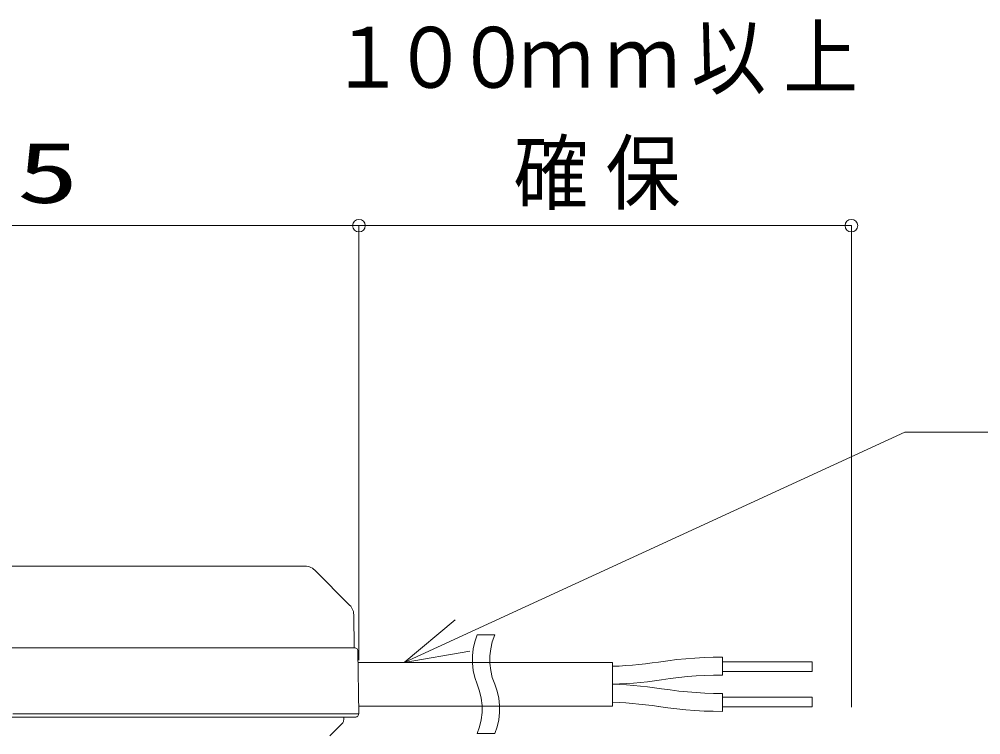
# Model space of a CAD drawing. Units: millimetres on the paper. Extents: x -305 to 305, y -152 to 152.
# Drawn here: x -53.1 to -7.49, y 47.32 to 81.26 of the extents above; entities that cross this region are included whole.
import ezdxf
from ezdxf.enums import TextEntityAlignment as Align

# ---------------------------------------------------------------- set-up
doc = ezdxf.new("R2010")
doc.units = ezdxf.units.MM
doc.layers.add('0-0_0', color=2, linetype='Continuous', lineweight=9)
doc.layers.add('0-1_VIEW0005', color=7, linetype='Continuous', lineweight=9)
doc.styles.add('ＭＳ ゴシック', font='')
doc.styles.get('ＭＳ ゴシック').set_extended_font_data('MS Gothic')

# ---------------------------------------------------------------- blocks, each defined once
blk = doc.blocks.new('DTL0807')
at = {"layer": '0-0_0'}
blk.add_line((144.06, 142.8907), (135.5648, 142.8907), dxfattribs=at)
blk = doc.blocks.new('DTL0808')
at = {"layer": '0-0_0'}
blk.add_lwpolyline([(144.06, 142.8907), (144.1053, 142.8881), (144.1497, 142.8806), (144.1927, 142.8682), (144.2341, 142.8511), (144.2733, 142.8295), (144.3101, 142.8035), (144.344, 142.7732)], dxfattribs=at)
blk = doc.blocks.new('DTL0809')
at = {"layer": '0-0_0'}
blk.add_lwpolyline([(145.3378, 141.7794), (145.3673, 141.7465), (145.3928, 141.7107), (145.4143, 141.6725), (145.4314, 141.6323), (145.444, 141.5904), (145.452, 141.5471), (145.4552, 141.5029)], dxfattribs=at)
blk = doc.blocks.new('DTL0810')
at = {"layer": '0-0_0'}
blk.add_line((145.3378, 141.7794), (144.344, 142.7732), dxfattribs=at)
blk = doc.blocks.new('DTL0811')
at = {"layer": '0-0_0'}
blk.add_line((145.4715, 140.5624), (145.4552, 141.5029), dxfattribs=at)
blk = doc.blocks.new('DTL0812')
at = {"layer": '0-0_0'}
blk.add_line((145.4732, 140.5624), (145.0718, 140.5624), dxfattribs=at)
blk = doc.blocks.new('DTL0813')
at = {"layer": '0-0_0'}
blk.add_lwpolyline([(145.4732, 140.5624), (145.496, 140.5598), (145.5169, 140.5523), (145.5354, 140.5407), (145.551, 140.5254), (145.5629, 140.5071), (145.5707, 140.4863), (145.5738, 140.4636)], dxfattribs=at)
blk = doc.blocks.new('DTL0814')
at = {"layer": '0-0_0'}
blk.add_line((145.0718, 140.5624), (135.6075, 140.5624), dxfattribs=at)
blk = doc.blocks.new('DTL0815')
at = {"layer": '0-0_0'}
blk.add_line((135.6283, 138.5752), (145.0929, 138.5752), dxfattribs=at)
blk = doc.blocks.new('DTL0816')
at = {"layer": '0-0_0'}
blk.add_line((135.726, 138.6757), (145.1032, 138.6757), dxfattribs=at)
blk = doc.blocks.new('DTL0817')
at = {"layer": '0-0_0'}
blk.add_line((145.1032, 138.6757), (145.6045, 138.6757), dxfattribs=at)
blk = doc.blocks.new('DTL0818')
at = {"layer": '0-0_0'}
blk.add_line((145.6045, 138.6757), (145.5738, 140.4636), dxfattribs=at)
blk = doc.blocks.new('DTL0819')
at = {"layer": '0-0_0'}
blk.add_line((145.5946, 138.6757), (145.0929, 138.6757), dxfattribs=at)
blk = doc.blocks.new('DTL0820')
at = {"layer": '0-0_0'}
blk.add_line((145.0929, 138.5752), (145.4944, 138.5752), dxfattribs=at)
blk = doc.blocks.new('DTL0821')
at = {"layer": '0-0_0'}
blk.add_lwpolyline([(145.5946, 138.6757), (145.592, 138.6526), (145.5844, 138.6314), (145.5726, 138.6127), (145.5571, 138.5972), (145.5385, 138.5853), (145.5174, 138.5778), (145.4944, 138.5752)], dxfattribs=at)
blk = doc.blocks.new('DTL0867')
at = {"layer": '0-0_0'}
blk.add_line((152.8414, 140.1408), (145.5791, 140.1408), dxfattribs=at)
blk = doc.blocks.new('DTL0868')
at = {"layer": '0-0_0'}
blk.add_line((152.8414, 138.8965), (145.6009, 138.8965), dxfattribs=at)
blk = doc.blocks.new('DTL1091')
at = {"layer": '0-0_0'}
blk.add_line((144.7712, 138.0453), (145.1116, 138.3858), dxfattribs=at)
blk = doc.blocks.new('DTL1092')
at = {"layer": '0-0_0'}
blk.add_lwpolyline([(145.1702, 138.5262), (145.1688, 138.5037), (145.1649, 138.4817), (145.1587, 138.4605), (145.1501, 138.4401), (145.1394, 138.4207), (145.1265, 138.4025), (145.1116, 138.3858)], dxfattribs=at)
blk = doc.blocks.new('DTL1093')
at = {"layer": '0-0_0'}
blk.add_line((145.1702, 138.5262), (145.1709, 138.5748), dxfattribs=at)
blk = doc.blocks.new('DTL1171')
at = {"layer": '0-0_0'}
blk.add_line((152.8417, 138.8963), (152.8417, 140.1409), dxfattribs=at)
blk = doc.blocks.new('DTL1172')
at = {"layer": '0-0_0'}
blk.add_line((158.5373, 138.8779), (155.9737, 138.8779), dxfattribs=at)
blk = doc.blocks.new('DTL1173')
at = {"layer": '0-0_0'}
blk.add_line((158.5373, 139.1513), (155.9737, 139.1513), dxfattribs=at)
blk = doc.blocks.new('DTL1174')
at = {"layer": '0-0_0'}
blk.add_line((158.5373, 139.8862), (155.9737, 139.8862), dxfattribs=at)
blk = doc.blocks.new('DTL1175')
at = {"layer": '0-0_0'}
blk.add_line((158.5373, 140.1596), (155.9737, 140.1596), dxfattribs=at)
blk = doc.blocks.new('DTL1176')
at = {"layer": '0-0_0'}
blk.add_lwpolyline([(154.1568, 138.8836), (153.9698, 138.9108), (153.7824, 138.9348), (153.5947, 138.9556), (153.4067, 138.9731), (153.2184, 138.9873), (153.03, 138.9983), (152.8413, 139.006)], dxfattribs=at)
blk = doc.blocks.new('DTL1177')
at = {"layer": '0-0_0'}
blk.add_lwpolyline([(154.2345, 139.3905), (154.0367, 139.4193), (153.8384, 139.4446), (153.6397, 139.4664), (153.4405, 139.4847), (153.241, 139.4995), (153.0413, 139.5108), (152.8413, 139.5186)], dxfattribs=at)
blk = doc.blocks.new('DTL1178')
at = {"layer": '0-0_0'}
blk.add_lwpolyline([(152.8417, 139.5186), (153.0414, 139.5264), (153.241, 139.5376), (153.4403, 139.5524), (153.6395, 139.5707), (153.8382, 139.5925), (154.0366, 139.6178), (154.2345, 139.6466)], dxfattribs=at)
blk = doc.blocks.new('DTL1179')
at = {"layer": '0-0_0'}
blk.add_lwpolyline([(152.8413, 140.0315), (153.0301, 140.0391), (153.2186, 140.05), (153.4069, 140.0641), (153.5948, 140.0815), (153.7825, 140.1022), (153.9697, 140.1262), (154.1565, 140.1536)], dxfattribs=at)
blk = doc.blocks.new('DTL1180')
at = {"layer": '0-0_0'}
blk.add_lwpolyline([(154.1565, 138.8836), (154.4146, 138.8466), (154.6733, 138.8154), (154.9326, 138.7898), (155.1924, 138.7698), (155.4525, 138.7556), (155.713, 138.7471), (155.9737, 138.7442)], dxfattribs=at)
blk = doc.blocks.new('DTL1181')
at = {"layer": '0-0_0'}
blk.add_lwpolyline([(154.2345, 139.3905), (154.4814, 139.3551), (154.7291, 139.3252), (154.9773, 139.3007), (155.2259, 139.2816), (155.475, 139.268), (155.7242, 139.2599), (155.9737, 139.2571)], dxfattribs=at)
blk = doc.blocks.new('DTL1182')
at = {"layer": '0-0_0'}
blk.add_lwpolyline([(155.9737, 140.2926), (155.7129, 140.2897), (155.4524, 140.2812), (155.1923, 140.2671), (154.9325, 140.2472), (154.6732, 140.2217), (154.4145, 140.1905), (154.1565, 140.1536)], dxfattribs=at)
blk = doc.blocks.new('DTL1183')
at = {"layer": '0-0_0'}
blk.add_lwpolyline([(155.9737, 139.78), (155.7242, 139.7772), (155.475, 139.7691), (155.2259, 139.7555), (154.9773, 139.7364), (154.7291, 139.7119), (154.4814, 139.682), (154.2345, 139.6466)], dxfattribs=at)
blk = doc.blocks.new('DTL1184')
at = {"layer": '0-0_0'}
blk.add_line((155.9737, 139.2568), (155.9737, 138.7442), dxfattribs=at)
blk = doc.blocks.new('DTL1185')
at = {"layer": '0-0_0'}
blk.add_line((155.9737, 140.2926), (155.9737, 139.7803), dxfattribs=at)
blk = doc.blocks.new('DTL1186')
at = {"layer": '0-0_0'}
blk.add_line((158.5373, 139.1513), (158.5373, 138.8779), dxfattribs=at)
blk = doc.blocks.new('DTL1187')
at = {"layer": '0-0_0'}
blk.add_line((158.5373, 140.1596), (158.5373, 139.8862), dxfattribs=at)
blk = doc.blocks.new('DTL1188')
at = {"layer": '0-0_0'}
for p, q in [((148.9784, 140.9269), (149.4786, 140.9269)), ((149.4786, 138.1103), (148.9784, 138.1103))]:
    blk.add_line(p, q, dxfattribs=at)
for points in [[(148.9784, 140.9269), (148.9095, 140.7307), (148.8635, 140.5295), (148.8405, 140.3253), (148.8405, 140.1202), (148.8635, 139.916), (148.9095, 139.7148), (148.9784, 139.5186)], [(149.4786, 139.5186), (149.4097, 139.7148), (149.3637, 139.916), (149.3407, 140.1202), (149.3407, 140.3253), (149.3637, 140.5295), (149.4097, 140.7307), (149.4786, 140.9269)], [(148.9784, 139.5186), (149.0473, 139.3223), (149.0933, 139.1211), (149.1163, 138.9169), (149.1163, 138.7118), (149.0933, 138.5077), (149.0473, 138.3065), (148.9784, 138.1103)], [(149.4786, 138.1103), (149.5476, 138.3065), (149.5935, 138.5077), (149.6165, 138.7118), (149.6165, 138.9169), (149.5935, 139.1211), (149.5476, 139.3223), (149.4786, 139.5186)]]:
    blk.add_lwpolyline(points, dxfattribs=at)
blk = doc.blocks.new('DTL1191')
at = {"layer": '0-0_0'}
for points in [[(149.4786, 140.9268), (149.4097, 140.7306), (149.3637, 140.5295), (149.3408, 140.3254), (149.3408, 140.1202), (149.3637, 139.9161), (149.4097, 139.7148), (149.4786, 139.5185)], [(149.4786, 139.5185), (149.5476, 139.3223), (149.5935, 139.1211), (149.6165, 138.917), (149.6165, 138.7118), (149.5935, 138.5076), (149.5476, 138.3064), (149.4786, 138.1102)]]:
    blk.add_lwpolyline(points, dxfattribs=at)
blk = doc.blocks.new('DTL1192')
at = {"layer": '0-0_0'}
for points in [[(148.9784, 140.9268), (148.9095, 140.7306), (148.8635, 140.5295), (148.8405, 140.3254), (148.8405, 140.1202), (148.8635, 139.9161), (148.9095, 139.7148), (148.9784, 139.5185)], [(148.9784, 139.5185), (149.0474, 139.3223), (149.0933, 139.1211), (149.1163, 138.917), (149.1163, 138.7118), (149.0933, 138.5076), (149.0474, 138.3064), (148.9784, 138.1102)]]:
    blk.add_lwpolyline(points, dxfattribs=at)
blk = doc.blocks.new('_ORIGIN')
at = {"layer": '0-0_0', "color": 7}
blk.add_line((0, 0), (-1, 0), dxfattribs=at)
blk.add_circle((0, 0), 0.5, dxfattribs=at)
blk = doc.blocks.new('SYM0007')
at = {"layer": '0-0_0', "color": 7}
for p, q in [((0, 0), (23.753, 10.927)), ((23.753, 10.927), (59.71, 10.927)), ((0, 0), (2.433, 2.02)), ((0, 0), (3.117, 0.533))]:
    blk.add_line(p, q, dxfattribs=at)

msp = doc.modelspace()

# ---------------------------------------------------------------- linework, layer by layer
at = {"layer": '0-1_VIEW0005'}
for p, q in [((-71.529, 71.466), (-37.581, 71.466)), ((-36.981, 50.856), (-36.981, 71.466)), ((-36.381, 71.466), (-14.225, 71.466)), ((-13.625, 48.63), (-13.625, 71.466))]:
    msp.add_line(p, q, dxfattribs=at)

# ---------------------------------------------------------------- block references
for name, p, xscale, yscale in [('_ORIGIN', (-36.981, 71.466), 0.6, 0.6), ('_ORIGIN', (-13.625, 71.466), 0.6, 0.6), ('DTL0807', (-278.983, -182.17), 1.66205, 1.66205), ('DTL0808', (-278.983, -182.17), 1.66205, 1.66205), ('DTL0810', (-278.983, -182.17), 1.66205, 1.66205), ('DTL0809', (-278.983, -182.17), 1.66205, 1.66205), ('DTL0811', (-278.983, -182.17), 1.66205, 1.66205), ('DTL1188', (-278.983, -182.17), 1.66205, 1.66205), ('DTL1192', (-278.983, -182.17), 1.66205, 1.66205), ('DTL1191', (-278.983, -182.17), 1.66205, 1.66205), ('DTL0814', (-278.983, -182.17), 1.66205, 1.66205), ('DTL0812', (-278.983, -182.17), 1.66205, 1.66205), ('DTL0813', (-278.983, -182.17), 1.66205, 1.66205), ('DTL0818', (-278.983, -182.17), 1.66205, 1.66205), ('DTL0867', (-278.983, -182.17), 1.66205, 1.66205), ('DTL1179', (-278.983, -182.17), 1.66205, 1.66205), ('DTL1171', (-278.983, -182.17), 1.66205, 1.66205), ('DTL1182', (-278.983, -182.17), 1.66205, 1.66205), ('DTL1185', (-278.983, -182.17), 1.66205, 1.66205), ('DTL1175', (-278.983, -182.17), 1.66205, 1.66205), ('DTL1187', (-278.983, -182.17), 1.66205, 1.66205), ('DTL1174', (-278.983, -182.17), 1.66205, 1.66205), ('DTL1177', (-278.983, -182.17), 1.66205, 1.66205), ('DTL1178', (-278.983, -182.17), 1.66205, 1.66205), ('DTL1183', (-278.983, -182.17), 1.66205, 1.66205), ('DTL1181', (-278.983, -182.17), 1.66205, 1.66205), ('DTL1184', (-278.983, -182.17), 1.66205, 1.66205), ('DTL1176', (-278.983, -182.17), 1.66205, 1.66205), ('DTL1173', (-278.983, -182.17), 1.66205, 1.66205), ('DTL1186', (-278.983, -182.17), 1.66205, 1.66205), ('DTL0868', (-278.983, -182.17), 1.66205, 1.66205), ('DTL1180', (-278.983, -182.17), 1.66205, 1.66205), ('DTL1172', (-278.983, -182.17), 1.66205, 1.66205), ('DTL0815', (-278.983, -182.17), 1.66205, 1.66205), ('DTL0816', (-278.983, -182.17), 1.66205, 1.66205), ('DTL0819', (-278.983, -182.17), 1.66205, 1.66205), ('DTL0820', (-278.983, -182.17), 1.66205, 1.66205), ('DTL0817', (-278.983, -182.17), 1.66205, 1.66205), ('DTL1092', (-278.983, -182.17), 1.66205, 1.66205), ('DTL1093', (-278.983, -182.17), 1.66205, 1.66205), ('DTL0821', (-278.983, -182.17), 1.66205, 1.66205), ('DTL1091', (-278.983, -182.17), 1.66205, 1.66205)]:
    msp.add_blockref(name, p, dxfattribs=dict(at, xscale=xscale, yscale=yscale))
at = {"layer": '0-1_VIEW0005', "xscale": 0.6, "yscale": 0.6, "rotation": 180}
msp.add_blockref('_ORIGIN', (-36.981, 71.466), dxfattribs=at)
at = {"layer": '0-1_VIEW0005'}
msp.add_blockref('SYM0007', (-34.845, 50.748), dxfattribs=at)

# ---------------------------------------------------------------- texts
at = {"layer": '0-1_VIEW0005', "style": 'ＭＳ ゴシック'}
for s, width, p in [('上', 0.9, (-16.859, 77.138)), ('１', 0.9, (-38.345, 77.138)), ('０', 0.9, (-35.363, 77.138)), ('０', 0.9, (-32.381, 77.138)), ('以', 0.9, (-21.221, 77.138)), ('ｍ', 0.9, (-29.399, 77.138)), ('ｍ', 0.9, (-25.31, 77.138)), ('確', 0.9, (-29.648, 71.661)), ('保', 0.9, (-25.286, 71.661)), ('105', 1.5, (-59.108, 71.675))]:
    msp.add_text(s, height=2.889, dxfattribs=dict(at, width=width)).set_placement(p, align=Align.BOTTOM_LEFT)

doc.saveas('drawing.dxf')
